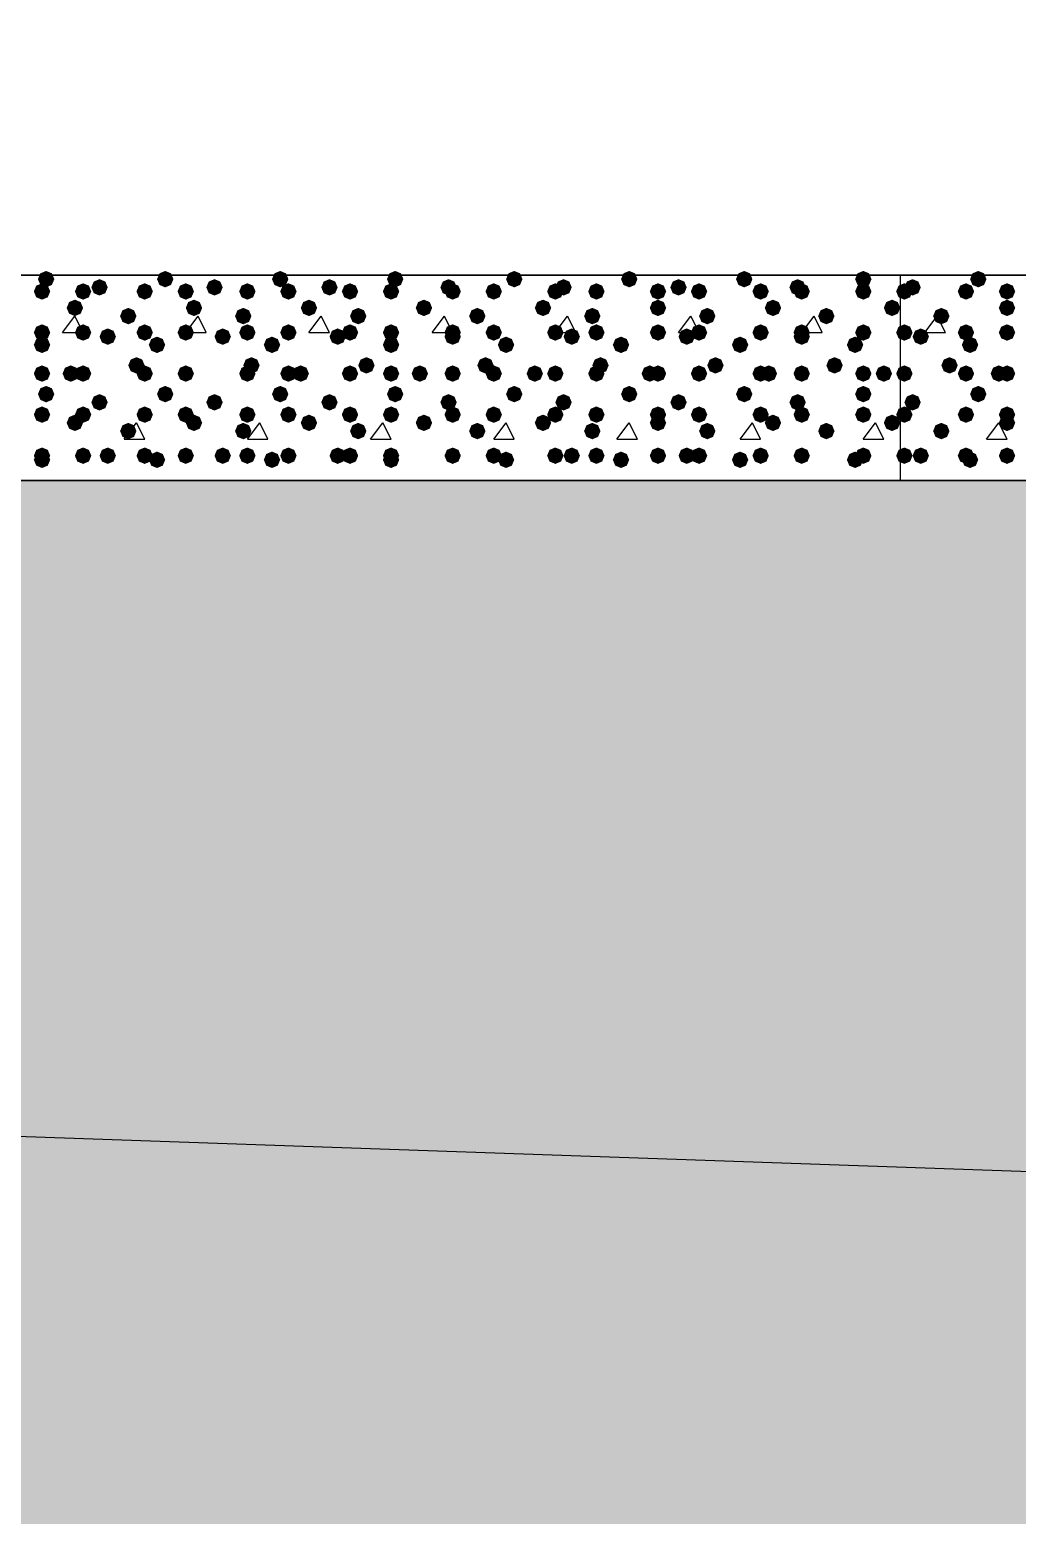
# Model space of a CAD drawing. Header units: millimetres. Extents: x 0 to 420, y 0 to 297.
# Drawn here: x 234.53 to 244.71, y 151.59 to 166.91 of the extents above; entities that cross this region are included whole.
import ezdxf

# ---------------------------------------------------------------- set-up
doc = ezdxf.new("R2010")
doc.units = ezdxf.units.MM
doc.layers.get('0').update_dxf_attribs({"linetype": 'CONTINUOUS'})

msp = doc.modelspace()

# ---------------------------------------------------------------- hatches: boundary and pattern name
at = {"true_color": 0x000008}
for points in [[(234.780667, 164.338), (234.755796, 164.278204), (234.696, 164.253333), (234.636204, 164.278204), (234.611333, 164.338), (234.636204, 164.397796), (234.696, 164.422667), (234.755796, 164.397796)], [(236.008333, 164.338), (235.983462, 164.278204), (235.923667, 164.253333), (235.863871, 164.278204), (235.839, 164.338), (235.863871, 164.397796), (235.923667, 164.422667), (235.983462, 164.397796)], [(237.193667, 164.338), (237.168796, 164.278204), (237.109, 164.253333), (237.049204, 164.278204), (237.024333, 164.338), (237.049204, 164.397796), (237.109, 164.422667), (237.168796, 164.397796)], [(238.379, 164.338), (238.354129, 164.278204), (238.294333, 164.253333), (238.234537, 164.278204), (238.209667, 164.338), (238.234537, 164.397796), (238.294333, 164.422667), (238.354129, 164.397796)], [(239.606667, 164.338), (239.581796, 164.278204), (239.522, 164.253333), (239.462204, 164.278204), (239.437333, 164.338), (239.462204, 164.397796), (239.522, 164.422667), (239.581796, 164.397796)], [(240.792, 164.338), (240.767129, 164.278204), (240.707333, 164.253333), (240.647538, 164.278204), (240.622667, 164.338), (240.647537, 164.397796), (240.707333, 164.422667), (240.767129, 164.397796)], [(241.977333, 164.338), (241.952462, 164.278204), (241.892667, 164.253333), (241.832871, 164.278204), (241.808, 164.338), (241.832871, 164.397796), (241.892667, 164.422667), (241.952462, 164.397796)], [(243.205, 164.338), (243.180129, 164.278204), (243.120333, 164.253333), (243.060538, 164.278204), (243.035667, 164.338), (243.060537, 164.397796), (243.120333, 164.422667), (243.180129, 164.397796)], [(234.738333, 164.211), (234.713462, 164.151204), (234.653667, 164.126333), (234.593871, 164.151204), (234.569, 164.211), (234.593871, 164.270796), (234.653667, 164.295667), (234.713462, 164.270796)], [(235.161667, 164.211), (235.136796, 164.151204), (235.077, 164.126333), (235.017204, 164.151204), (234.992333, 164.211), (235.017204, 164.270796), (235.077, 164.295667), (235.136796, 164.270796)], [(235.331, 164.253333), (235.306129, 164.193537), (235.246333, 164.168667), (235.186538, 164.193537), (235.161667, 164.253333), (235.186537, 164.313129), (235.246333, 164.338), (235.306129, 164.313129)], [(235.796667, 164.211), (235.771796, 164.151204), (235.712, 164.126333), (235.652204, 164.151204), (235.627333, 164.211), (235.652204, 164.270796), (235.712, 164.295667), (235.771796, 164.270796)], [(236.22, 164.211), (236.195129, 164.151204), (236.135333, 164.126333), (236.075538, 164.151204), (236.050667, 164.211), (236.075537, 164.270796), (236.135333, 164.295667), (236.195129, 164.270796)], [(236.516333, 164.253333), (236.491462, 164.193537), (236.431667, 164.168667), (236.371871, 164.193537), (236.347, 164.253333), (236.371871, 164.313129), (236.431667, 164.338), (236.491462, 164.313129)], [(236.855, 164.211), (236.830129, 164.151204), (236.770333, 164.126333), (236.710538, 164.151204), (236.685667, 164.211), (236.710537, 164.270796), (236.770333, 164.295667), (236.830129, 164.270796)], [(237.278333, 164.211), (237.253462, 164.151204), (237.193667, 164.126333), (237.133871, 164.151204), (237.109, 164.211), (237.133871, 164.270796), (237.193667, 164.295667), (237.253462, 164.270796)], [(237.701667, 164.253333), (237.676796, 164.193537), (237.617, 164.168667), (237.557204, 164.193537), (237.532333, 164.253333), (237.557204, 164.313129), (237.617, 164.338), (237.676796, 164.313129)], [(237.913333, 164.211), (237.888463, 164.151204), (237.828667, 164.126333), (237.768871, 164.151204), (237.744, 164.211), (237.768871, 164.270796), (237.828667, 164.295667), (237.888462, 164.270796)], [(238.336667, 164.211), (238.311796, 164.151204), (238.252, 164.126333), (238.192204, 164.151204), (238.167333, 164.211), (238.192204, 164.270796), (238.252, 164.295667), (238.311796, 164.270796)], [(238.929333, 164.253333), (238.904462, 164.193537), (238.844667, 164.168667), (238.784871, 164.193537), (238.76, 164.253333), (238.784871, 164.313129), (238.844667, 164.338), (238.904462, 164.313129)], [(238.971667, 164.211), (238.946796, 164.151204), (238.887, 164.126333), (238.827204, 164.151204), (238.802333, 164.211), (238.827204, 164.270796), (238.887, 164.295667), (238.946796, 164.270796)], [(239.395, 164.211), (239.370129, 164.151204), (239.310333, 164.126333), (239.250538, 164.151204), (239.225667, 164.211), (239.250537, 164.270796), (239.310333, 164.295667), (239.370129, 164.270796)], [(240.03, 164.211), (240.005129, 164.151204), (239.945333, 164.126333), (239.885538, 164.151204), (239.860667, 164.211), (239.885537, 164.270796), (239.945333, 164.295667), (240.005129, 164.270796)], [(240.114667, 164.253333), (240.089796, 164.193537), (240.03, 164.168667), (239.970204, 164.193537), (239.945333, 164.253333), (239.970204, 164.313129), (240.03, 164.338), (240.089796, 164.313129)], [(240.453333, 164.211), (240.428462, 164.151204), (240.368667, 164.126333), (240.308871, 164.151204), (240.284, 164.211), (240.308871, 164.270796), (240.368667, 164.295667), (240.428462, 164.270796)], [(241.088333, 164.211), (241.063462, 164.151204), (241.003667, 164.126333), (240.943871, 164.151204), (240.919, 164.211), (240.943871, 164.270796), (241.003667, 164.295667), (241.063462, 164.270796)], [(241.3, 164.253333), (241.275129, 164.193537), (241.215333, 164.168667), (241.155538, 164.193537), (241.130667, 164.253333), (241.155537, 164.313129), (241.215333, 164.338), (241.275129, 164.313129)], [(241.511667, 164.211), (241.486796, 164.151204), (241.427, 164.126333), (241.367204, 164.151204), (241.342333, 164.211), (241.367204, 164.270796), (241.427, 164.295667), (241.486796, 164.270796)], [(242.146667, 164.211), (242.121796, 164.151204), (242.062, 164.126333), (242.002204, 164.151204), (241.977333, 164.211), (242.002204, 164.270796), (242.062, 164.295667), (242.121796, 164.270796)], [(242.527667, 164.253333), (242.502796, 164.193537), (242.443, 164.168667), (242.383204, 164.193537), (242.358333, 164.253333), (242.383204, 164.313129), (242.443, 164.338), (242.502796, 164.313129)], [(242.57, 164.211), (242.545129, 164.151204), (242.485333, 164.126333), (242.425538, 164.151204), (242.400667, 164.211), (242.425537, 164.270796), (242.485333, 164.295667), (242.545129, 164.270796)], [(243.205, 164.211), (243.180129, 164.151204), (243.120333, 164.126333), (243.060538, 164.151204), (243.035667, 164.211), (243.060537, 164.270796), (243.120333, 164.295667), (243.180129, 164.270796)], [(235.077, 164.041667), (235.052129, 163.981871), (234.992333, 163.957), (234.932538, 163.981871), (234.907667, 164.041667), (234.932537, 164.101462), (234.992333, 164.126333), (235.052129, 164.101463)], [(236.304667, 164.041667), (236.279796, 163.981871), (236.22, 163.957), (236.160204, 163.981871), (236.135333, 164.041667), (236.160204, 164.101462), (236.22, 164.126333), (236.279796, 164.101463)], [(237.49, 164.041667), (237.465129, 163.981871), (237.405333, 163.957), (237.345538, 163.981871), (237.320667, 164.041667), (237.345537, 164.101462), (237.405333, 164.126333), (237.465129, 164.101463)], [(238.675333, 164.041667), (238.650462, 163.981871), (238.590667, 163.957), (238.530871, 163.981871), (238.506, 164.041667), (238.530871, 164.101462), (238.590667, 164.126333), (238.650462, 164.101463)], [(239.903, 164.041667), (239.878129, 163.981871), (239.818333, 163.957), (239.758537, 163.981871), (239.733667, 164.041667), (239.758537, 164.101462), (239.818333, 164.126333), (239.878129, 164.101463)], [(241.088333, 164.041667), (241.063462, 163.981871), (241.003667, 163.957), (240.943871, 163.981871), (240.919, 164.041667), (240.943871, 164.101462), (241.003667, 164.126333), (241.063462, 164.101463)], [(242.273667, 164.041667), (242.248796, 163.981871), (242.189, 163.957), (242.129204, 163.981871), (242.104333, 164.041667), (242.129204, 164.101462), (242.189, 164.126333), (242.248796, 164.101463)], [(243.501333, 164.041667), (243.476462, 163.981871), (243.416667, 163.957), (243.356871, 163.981871), (243.332, 164.041667), (243.356871, 164.101462), (243.416667, 164.126333), (243.476462, 164.101463)], [(235.627333, 163.957), (235.602463, 163.897204), (235.542667, 163.872333), (235.482871, 163.897204), (235.458, 163.957), (235.482871, 164.016796), (235.542667, 164.041667), (235.602462, 164.016796)], [(236.812667, 163.957), (236.787796, 163.897204), (236.728, 163.872333), (236.668204, 163.897204), (236.643333, 163.957), (236.668204, 164.016796), (236.728, 164.041667), (236.787796, 164.016796)], [(237.998, 163.957), (237.973129, 163.897204), (237.913333, 163.872333), (237.853538, 163.897204), (237.828667, 163.957), (237.853537, 164.016796), (237.913333, 164.041667), (237.973129, 164.016796)], [(239.225667, 163.957), (239.200796, 163.897204), (239.141, 163.872333), (239.081204, 163.897204), (239.056333, 163.957), (239.081204, 164.016796), (239.141, 164.041667), (239.200796, 164.016796)], [(240.411, 163.957), (240.386129, 163.897204), (240.326333, 163.872333), (240.266538, 163.897204), (240.241667, 163.957), (240.266537, 164.016796), (240.326333, 164.041667), (240.386129, 164.016796)], [(241.596333, 163.957), (241.571463, 163.897204), (241.511667, 163.872333), (241.451871, 163.897204), (241.427, 163.957), (241.451871, 164.016796), (241.511667, 164.041667), (241.571462, 164.016796)], [(242.824, 163.957), (242.799129, 163.897204), (242.739333, 163.872333), (242.679538, 163.897204), (242.654667, 163.957), (242.679537, 164.016796), (242.739333, 164.041667), (242.799129, 164.016796)], [(234.738333, 163.787667), (234.713462, 163.727871), (234.653667, 163.703), (234.593871, 163.727871), (234.569, 163.787667), (234.593871, 163.847462), (234.653667, 163.872333), (234.713462, 163.847463)], [(234.738333, 163.660667), (234.713462, 163.600871), (234.653667, 163.576), (234.593871, 163.600871), (234.569, 163.660667), (234.593871, 163.720462), (234.653667, 163.745333), (234.713462, 163.720463)], [(235.161667, 163.787667), (235.136796, 163.727871), (235.077, 163.703), (235.017204, 163.727871), (234.992333, 163.787667), (235.017204, 163.847462), (235.077, 163.872333), (235.136796, 163.847463)], [(235.415667, 163.745333), (235.390796, 163.685537), (235.331, 163.660667), (235.271204, 163.685537), (235.246333, 163.745333), (235.271204, 163.805129), (235.331, 163.83), (235.390796, 163.805129)], [(235.796667, 163.787667), (235.771796, 163.727871), (235.712, 163.703), (235.652204, 163.727871), (235.627333, 163.787667), (235.652204, 163.847462), (235.712, 163.872333), (235.771796, 163.847463)], [(235.923667, 163.660667), (235.898796, 163.600871), (235.839, 163.576), (235.779204, 163.600871), (235.754333, 163.660667), (235.779204, 163.720462), (235.839, 163.745333), (235.898796, 163.720463)], [(236.22, 163.787667), (236.195129, 163.727871), (236.135333, 163.703), (236.075538, 163.727871), (236.050667, 163.787667), (236.075537, 163.847462), (236.135333, 163.872333), (236.195129, 163.847463)], [(236.601, 163.745333), (236.576129, 163.685537), (236.516333, 163.660667), (236.456538, 163.685537), (236.431667, 163.745333), (236.456537, 163.805129), (236.516333, 163.83), (236.576129, 163.805129)], [(236.855, 163.787667), (236.830129, 163.727871), (236.770333, 163.703), (236.710538, 163.727871), (236.685667, 163.787667), (236.710537, 163.847462), (236.770333, 163.872333), (236.830129, 163.847463)], [(237.109, 163.660667), (237.084129, 163.600871), (237.024333, 163.576), (236.964538, 163.600871), (236.939667, 163.660667), (236.964537, 163.720462), (237.024333, 163.745333), (237.084129, 163.720463)], [(237.278333, 163.787667), (237.253462, 163.727871), (237.193667, 163.703), (237.133871, 163.727871), (237.109, 163.787667), (237.133871, 163.847462), (237.193667, 163.872333), (237.253462, 163.847463)], [(237.786333, 163.745333), (237.761462, 163.685537), (237.701667, 163.660667), (237.641871, 163.685537), (237.617, 163.745333), (237.641871, 163.805129), (237.701667, 163.83), (237.761462, 163.805129)], [(237.913333, 163.787667), (237.888463, 163.727871), (237.828667, 163.703), (237.768871, 163.727871), (237.744, 163.787667), (237.768871, 163.847462), (237.828667, 163.872333), (237.888462, 163.847463)], [(238.336667, 163.787667), (238.311796, 163.727871), (238.252, 163.703), (238.192204, 163.727871), (238.167333, 163.787667), (238.192204, 163.847462), (238.252, 163.872333), (238.311796, 163.847463)], [(238.336667, 163.660667), (238.311796, 163.600871), (238.252, 163.576), (238.192204, 163.600871), (238.167333, 163.660667), (238.192204, 163.720462), (238.252, 163.745333), (238.311796, 163.720463)], [(238.971667, 163.787667), (238.946796, 163.727871), (238.887, 163.703), (238.827204, 163.727871), (238.802333, 163.787667), (238.827204, 163.847462), (238.887, 163.872333), (238.946796, 163.847463)], [(238.971667, 163.745333), (238.946796, 163.685537), (238.887, 163.660667), (238.827204, 163.685537), (238.802333, 163.745333), (238.827204, 163.805129), (238.887, 163.83), (238.946796, 163.805129)], [(239.395, 163.787667), (239.370129, 163.727871), (239.310333, 163.703), (239.250538, 163.727871), (239.225667, 163.787667), (239.250537, 163.847462), (239.310333, 163.872333), (239.370129, 163.847463)], [(239.522, 163.660667), (239.497129, 163.600871), (239.437333, 163.576), (239.377537, 163.600871), (239.352667, 163.660667), (239.377537, 163.720462), (239.437333, 163.745333), (239.497129, 163.720463)], [(240.03, 163.787667), (240.005129, 163.727871), (239.945333, 163.703), (239.885538, 163.727871), (239.860667, 163.787667), (239.885537, 163.847462), (239.945333, 163.872333), (240.005129, 163.847463)], [(240.199333, 163.745333), (240.174463, 163.685537), (240.114667, 163.660667), (240.054871, 163.685537), (240.03, 163.745333), (240.054871, 163.805129), (240.114667, 163.83), (240.174462, 163.805129)], [(240.453333, 163.787667), (240.428462, 163.727871), (240.368667, 163.703), (240.308871, 163.727871), (240.284, 163.787667), (240.308871, 163.847462), (240.368667, 163.872333), (240.428462, 163.847463)], [(240.707333, 163.660667), (240.682462, 163.600871), (240.622667, 163.576), (240.562871, 163.600871), (240.538, 163.660667), (240.562871, 163.720462), (240.622667, 163.745333), (240.682462, 163.720463)], [(241.088333, 163.787667), (241.063462, 163.727871), (241.003667, 163.703), (240.943871, 163.727871), (240.919, 163.787667), (240.943871, 163.847462), (241.003667, 163.872333), (241.063462, 163.847463)], [(241.384667, 163.745333), (241.359796, 163.685537), (241.3, 163.660667), (241.240204, 163.685537), (241.215333, 163.745333), (241.240204, 163.805129), (241.3, 163.83), (241.359796, 163.805129)], [(241.511667, 163.787667), (241.486796, 163.727871), (241.427, 163.703), (241.367204, 163.727871), (241.342333, 163.787667), (241.367204, 163.847462), (241.427, 163.872333), (241.486796, 163.847463)], [(241.935, 163.660667), (241.910129, 163.600871), (241.850333, 163.576), (241.790538, 163.600871), (241.765667, 163.660667), (241.790537, 163.720462), (241.850333, 163.745333), (241.910129, 163.720463)], [(242.146667, 163.787667), (242.121796, 163.727871), (242.062, 163.703), (242.002204, 163.727871), (241.977333, 163.787667), (242.002204, 163.847462), (242.062, 163.872333), (242.121796, 163.847463)], [(242.57, 163.787667), (242.545129, 163.727871), (242.485333, 163.703), (242.425538, 163.727871), (242.400667, 163.787667), (242.425537, 163.847462), (242.485333, 163.872333), (242.545129, 163.847463)], [(242.57, 163.745333), (242.545129, 163.685537), (242.485333, 163.660667), (242.425538, 163.685537), (242.400667, 163.745333), (242.425537, 163.805129), (242.485333, 163.83), (242.545129, 163.805129)], [(243.120333, 163.660667), (243.095462, 163.600871), (243.035667, 163.576), (242.975871, 163.600871), (242.951, 163.660667), (242.975871, 163.720462), (243.035667, 163.745333), (243.095462, 163.720463)], [(243.205, 163.787667), (243.180129, 163.727871), (243.120333, 163.703), (243.060538, 163.727871), (243.035667, 163.787667), (243.060537, 163.847462), (243.120333, 163.872333), (243.180129, 163.847463)], [(234.738333, 163.364333), (234.713462, 163.304537), (234.653667, 163.279667), (234.593871, 163.304537), (234.569, 163.364333), (234.593871, 163.424129), (234.653667, 163.449), (234.713462, 163.424129)], [(235.034667, 163.364333), (235.009796, 163.304537), (234.95, 163.279667), (234.890204, 163.304537), (234.865333, 163.364333), (234.890204, 163.424129), (234.95, 163.449), (235.009796, 163.424129)], [(235.161667, 163.364333), (235.136796, 163.304537), (235.077, 163.279667), (235.017204, 163.304537), (234.992333, 163.364333), (235.017204, 163.424129), (235.077, 163.449), (235.136796, 163.424129)], [(235.712, 163.449), (235.687129, 163.389204), (235.627333, 163.364333), (235.567537, 163.389204), (235.542667, 163.449), (235.567537, 163.508796), (235.627333, 163.533667), (235.687129, 163.508796)], [(235.796667, 163.364333), (235.771796, 163.304537), (235.712, 163.279667), (235.652204, 163.304537), (235.627333, 163.364333), (235.652204, 163.424129), (235.712, 163.449), (235.771796, 163.424129)], [(236.22, 163.364333), (236.195129, 163.304537), (236.135333, 163.279667), (236.075538, 163.304537), (236.050667, 163.364333), (236.075537, 163.424129), (236.135333, 163.449), (236.195129, 163.424129)], [(236.22, 163.364333), (236.195129, 163.304537), (236.135333, 163.279667), (236.075538, 163.304537), (236.050667, 163.364333), (236.075537, 163.424129), (236.135333, 163.449), (236.195129, 163.424129)], [(236.855, 163.364333), (236.830129, 163.304537), (236.770333, 163.279667), (236.710538, 163.304537), (236.685667, 163.364333), (236.710537, 163.424129), (236.770333, 163.449), (236.830129, 163.424129)], [(236.897333, 163.449), (236.872462, 163.389204), (236.812667, 163.364333), (236.752871, 163.389204), (236.728, 163.449), (236.752871, 163.508796), (236.812667, 163.533667), (236.872462, 163.508796)], [(237.278333, 163.364333), (237.253462, 163.304537), (237.193667, 163.279667), (237.133871, 163.304537), (237.109, 163.364333), (237.133871, 163.424129), (237.193667, 163.449), (237.253462, 163.424129)], [(237.405333, 163.364333), (237.380462, 163.304537), (237.320667, 163.279667), (237.260871, 163.304537), (237.236, 163.364333), (237.260871, 163.424129), (237.320667, 163.449), (237.380462, 163.424129)], [(237.913333, 163.364333), (237.888463, 163.304537), (237.828667, 163.279667), (237.768871, 163.304537), (237.744, 163.364333), (237.768871, 163.424129), (237.828667, 163.449), (237.888462, 163.424129)], [(238.082667, 163.449), (238.057796, 163.389204), (237.998, 163.364333), (237.938204, 163.389204), (237.913333, 163.449), (237.938204, 163.508796), (237.998, 163.533667), (238.057796, 163.508796)], [(238.336667, 163.364333), (238.311796, 163.304537), (238.252, 163.279667), (238.192204, 163.304537), (238.167333, 163.364333), (238.192204, 163.424129), (238.252, 163.449), (238.311796, 163.424129)], [(238.633, 163.364333), (238.608129, 163.304537), (238.548333, 163.279667), (238.488538, 163.304537), (238.463667, 163.364333), (238.488537, 163.424129), (238.548333, 163.449), (238.608129, 163.424129)], [(238.971667, 163.364333), (238.946796, 163.304537), (238.887, 163.279667), (238.827204, 163.304537), (238.802333, 163.364333), (238.827204, 163.424129), (238.887, 163.449), (238.946796, 163.424129)], [(239.310333, 163.449), (239.285462, 163.389204), (239.225667, 163.364333), (239.165871, 163.389204), (239.141, 163.449), (239.165871, 163.508796), (239.225667, 163.533667), (239.285462, 163.508796)], [(239.395, 163.364333), (239.370129, 163.304537), (239.310333, 163.279667), (239.250538, 163.304537), (239.225667, 163.364333), (239.250537, 163.424129), (239.310333, 163.449), (239.370129, 163.424129)], [(239.818333, 163.364333), (239.793462, 163.304537), (239.733667, 163.279667), (239.673871, 163.304537), (239.649, 163.364333), (239.673871, 163.424129), (239.733667, 163.449), (239.793462, 163.424129)], [(240.03, 163.364333), (240.005129, 163.304537), (239.945333, 163.279667), (239.885538, 163.304537), (239.860667, 163.364333), (239.885537, 163.424129), (239.945333, 163.449), (240.005129, 163.424129)], [(240.453333, 163.364333), (240.428462, 163.304537), (240.368667, 163.279667), (240.308871, 163.304537), (240.284, 163.364333), (240.308871, 163.424129), (240.368667, 163.449), (240.428462, 163.424129)], [(240.495667, 163.449), (240.470796, 163.389204), (240.411, 163.364333), (240.351204, 163.389204), (240.326333, 163.449), (240.351204, 163.508796), (240.411, 163.533667), (240.470796, 163.508796)], [(241.003667, 163.364333), (240.978796, 163.304537), (240.919, 163.279667), (240.859204, 163.304537), (240.834333, 163.364333), (240.859204, 163.424129), (240.919, 163.449), (240.978796, 163.424129)], [(241.088333, 163.364333), (241.063462, 163.304537), (241.003667, 163.279667), (240.943871, 163.304537), (240.919, 163.364333), (240.943871, 163.424129), (241.003667, 163.449), (241.063462, 163.424129)], [(241.511667, 163.364333), (241.486796, 163.304537), (241.427, 163.279667), (241.367204, 163.304537), (241.342333, 163.364333), (241.367204, 163.424129), (241.427, 163.449), (241.486796, 163.424129)], [(241.681, 163.449), (241.656129, 163.389204), (241.596333, 163.364333), (241.536538, 163.389204), (241.511667, 163.449), (241.536537, 163.508796), (241.596333, 163.533667), (241.656129, 163.508796)], [(242.146667, 163.364333), (242.121796, 163.304537), (242.062, 163.279667), (242.002204, 163.304537), (241.977333, 163.364333), (242.002204, 163.424129), (242.062, 163.449), (242.121796, 163.424129)], [(242.231333, 163.364333), (242.206462, 163.304537), (242.146667, 163.279667), (242.086871, 163.304537), (242.062, 163.364333), (242.086871, 163.424129), (242.146667, 163.449), (242.206462, 163.424129)], [(242.57, 163.364333), (242.545129, 163.304537), (242.485333, 163.279667), (242.425538, 163.304537), (242.400667, 163.364333), (242.425537, 163.424129), (242.485333, 163.449), (242.545129, 163.424129)], [(242.908667, 163.449), (242.883796, 163.389204), (242.824, 163.364333), (242.764204, 163.389204), (242.739333, 163.449), (242.764204, 163.508796), (242.824, 163.533667), (242.883796, 163.508796)], [(243.205, 163.364333), (243.180129, 163.304537), (243.120333, 163.279667), (243.060538, 163.304537), (243.035667, 163.364333), (243.060537, 163.424129), (243.120333, 163.449), (243.180129, 163.424129)], [(243.416667, 163.364333), (243.391796, 163.304537), (243.332, 163.279667), (243.272204, 163.304537), (243.247333, 163.364333), (243.272204, 163.424129), (243.332, 163.449), (243.391796, 163.424129)], [(234.780667, 163.152667), (234.755796, 163.092871), (234.696, 163.068), (234.636204, 163.092871), (234.611333, 163.152667), (234.636204, 163.212462), (234.696, 163.237333), (234.755796, 163.212463)], [(235.331, 163.068), (235.306129, 163.008204), (235.246333, 162.983333), (235.186538, 163.008204), (235.161667, 163.068), (235.186537, 163.127796), (235.246333, 163.152667), (235.306129, 163.127796)], [(236.008333, 163.152667), (235.983462, 163.092871), (235.923667, 163.068), (235.863871, 163.092871), (235.839, 163.152667), (235.863871, 163.212462), (235.923667, 163.237333), (235.983462, 163.212463)], [(236.516333, 163.068), (236.491462, 163.008204), (236.431667, 162.983333), (236.371871, 163.008204), (236.347, 163.068), (236.371871, 163.127796), (236.431667, 163.152667), (236.491462, 163.127796)], [(237.193667, 163.152667), (237.168796, 163.092871), (237.109, 163.068), (237.049204, 163.092871), (237.024333, 163.152667), (237.049204, 163.212462), (237.109, 163.237333), (237.168796, 163.212463)], [(237.701667, 163.068), (237.676796, 163.008204), (237.617, 162.983333), (237.557204, 163.008204), (237.532333, 163.068), (237.557204, 163.127796), (237.617, 163.152667), (237.676796, 163.127796)], [(238.379, 163.152667), (238.354129, 163.092871), (238.294333, 163.068), (238.234537, 163.092871), (238.209667, 163.152667), (238.234537, 163.212462), (238.294333, 163.237333), (238.354129, 163.212463)], [(238.929333, 163.068), (238.904462, 163.008204), (238.844667, 162.983333), (238.784871, 163.008204), (238.76, 163.068), (238.784871, 163.127796), (238.844667, 163.152667), (238.904462, 163.127796)], [(239.606667, 163.152667), (239.581796, 163.092871), (239.522, 163.068), (239.462204, 163.092871), (239.437333, 163.152667), (239.462204, 163.212462), (239.522, 163.237333), (239.581796, 163.212463)], [(240.114667, 163.068), (240.089796, 163.008204), (240.03, 162.983333), (239.970204, 163.008204), (239.945333, 163.068), (239.970204, 163.127796), (240.03, 163.152667), (240.089796, 163.127796)], [(240.792, 163.152667), (240.767129, 163.092871), (240.707333, 163.068), (240.647538, 163.092871), (240.622667, 163.152667), (240.647537, 163.212462), (240.707333, 163.237333), (240.767129, 163.212463)], [(241.3, 163.068), (241.275129, 163.008204), (241.215333, 162.983333), (241.155538, 163.008204), (241.130667, 163.068), (241.155537, 163.127796), (241.215333, 163.152667), (241.275129, 163.127796)], [(241.977333, 163.152667), (241.952462, 163.092871), (241.892667, 163.068), (241.832871, 163.092871), (241.808, 163.152667), (241.832871, 163.212462), (241.892667, 163.237333), (241.952462, 163.212463)], [(242.527667, 163.068), (242.502796, 163.008204), (242.443, 162.983333), (242.383204, 163.008204), (242.358333, 163.068), (242.383204, 163.127796), (242.443, 163.152667), (242.502796, 163.127796)], [(243.205, 163.152667), (243.180129, 163.092871), (243.120333, 163.068), (243.060538, 163.092871), (243.035667, 163.152667), (243.060537, 163.212462), (243.120333, 163.237333), (243.180129, 163.212463)], [(234.738333, 162.941), (234.713462, 162.881204), (234.653667, 162.856333), (234.593871, 162.881204), (234.569, 162.941), (234.593871, 163.000796), (234.653667, 163.025667), (234.713462, 163.000796)], [(235.161667, 162.941), (235.136796, 162.881204), (235.077, 162.856333), (235.017204, 162.881204), (234.992333, 162.941), (235.017204, 163.000796), (235.077, 163.025667), (235.136796, 163.000796)], [(235.796667, 162.941), (235.771796, 162.881204), (235.712, 162.856333), (235.652204, 162.881204), (235.627333, 162.941), (235.652204, 163.000796), (235.712, 163.025667), (235.771796, 163.000796)], [(236.22, 162.941), (236.195129, 162.881204), (236.135333, 162.856333), (236.075538, 162.881204), (236.050667, 162.941), (236.075537, 163.000796), (236.135333, 163.025667), (236.195129, 163.000796)], [(236.855, 162.941), (236.830129, 162.881204), (236.770333, 162.856333), (236.710538, 162.881204), (236.685667, 162.941), (236.710537, 163.000796), (236.770333, 163.025667), (236.830129, 163.000796)], [(237.278333, 162.941), (237.253462, 162.881204), (237.193667, 162.856333), (237.133871, 162.881204), (237.109, 162.941), (237.133871, 163.000796), (237.193667, 163.025667), (237.253462, 163.000796)], [(237.913333, 162.941), (237.888463, 162.881204), (237.828667, 162.856333), (237.768871, 162.881204), (237.744, 162.941), (237.768871, 163.000796), (237.828667, 163.025667), (237.888462, 163.000796)], [(238.336667, 162.941), (238.311796, 162.881204), (238.252, 162.856333), (238.192204, 162.881204), (238.167333, 162.941), (238.192204, 163.000796), (238.252, 163.025667), (238.311796, 163.000796)], [(238.971667, 162.941), (238.946796, 162.881204), (238.887, 162.856333), (238.827204, 162.881204), (238.802333, 162.941), (238.827204, 163.000796), (238.887, 163.025667), (238.946796, 163.000796)], [(239.395, 162.941), (239.370129, 162.881204), (239.310333, 162.856333), (239.250538, 162.881204), (239.225667, 162.941), (239.250537, 163.000796), (239.310333, 163.025667), (239.370129, 163.000796)], [(240.03, 162.941), (240.005129, 162.881204), (239.945333, 162.856333), (239.885538, 162.881204), (239.860667, 162.941), (239.885537, 163.000796), (239.945333, 163.025667), (240.005129, 163.000796)], [(240.453333, 162.941), (240.428462, 162.881204), (240.368667, 162.856333), (240.308871, 162.881204), (240.284, 162.941), (240.308871, 163.000796), (240.368667, 163.025667), (240.428462, 163.000796)], [(241.088333, 162.941), (241.063462, 162.881204), (241.003667, 162.856333), (240.943871, 162.881204), (240.919, 162.941), (240.943871, 163.000796), (241.003667, 163.025667), (241.063462, 163.000796)], [(241.511667, 162.941), (241.486796, 162.881204), (241.427, 162.856333), (241.367204, 162.881204), (241.342333, 162.941), (241.367204, 163.000796), (241.427, 163.025667), (241.486796, 163.000796)], [(242.146667, 162.941), (242.121796, 162.881204), (242.062, 162.856333), (242.002204, 162.881204), (241.977333, 162.941), (242.002204, 163.000796), (242.062, 163.025667), (242.121796, 163.000796)], [(242.57, 162.941), (242.545129, 162.881204), (242.485333, 162.856333), (242.425538, 162.881204), (242.400667, 162.941), (242.425537, 163.000796), (242.485333, 163.025667), (242.545129, 163.000796)], [(243.205, 162.941), (243.180129, 162.881204), (243.120333, 162.856333), (243.060538, 162.881204), (243.035667, 162.941), (243.060537, 163.000796), (243.120333, 163.025667), (243.180129, 163.000796)], [(235.077, 162.856333), (235.052129, 162.796537), (234.992333, 162.771667), (234.932538, 162.796537), (234.907667, 162.856333), (234.932537, 162.916129), (234.992333, 162.941), (235.052129, 162.916129)], [(235.627333, 162.771667), (235.602463, 162.711871), (235.542667, 162.687), (235.482871, 162.711871), (235.458, 162.771667), (235.482871, 162.831462), (235.542667, 162.856333), (235.602462, 162.831463)], [(236.304667, 162.856333), (236.279796, 162.796537), (236.22, 162.771667), (236.160204, 162.796537), (236.135333, 162.856333), (236.160204, 162.916129), (236.22, 162.941), (236.279796, 162.916129)], [(236.812667, 162.771667), (236.787796, 162.711871), (236.728, 162.687), (236.668204, 162.711871), (236.643333, 162.771667), (236.668204, 162.831462), (236.728, 162.856333), (236.787796, 162.831463)], [(237.49, 162.856333), (237.465129, 162.796537), (237.405333, 162.771667), (237.345538, 162.796537), (237.320667, 162.856333), (237.345537, 162.916129), (237.405333, 162.941), (237.465129, 162.916129)], [(237.998, 162.771667), (237.973129, 162.711871), (237.913333, 162.687), (237.853538, 162.711871), (237.828667, 162.771667), (237.853537, 162.831462), (237.913333, 162.856333), (237.973129, 162.831463)], [(238.675333, 162.856333), (238.650462, 162.796537), (238.590667, 162.771667), (238.530871, 162.796537), (238.506, 162.856333), (238.530871, 162.916129), (238.590667, 162.941), (238.650462, 162.916129)], [(239.225667, 162.771667), (239.200796, 162.711871), (239.141, 162.687), (239.081204, 162.711871), (239.056333, 162.771667), (239.081204, 162.831462), (239.141, 162.856333), (239.200796, 162.831463)], [(239.903, 162.856333), (239.878129, 162.796537), (239.818333, 162.771667), (239.758537, 162.796537), (239.733667, 162.856333), (239.758537, 162.916129), (239.818333, 162.941), (239.878129, 162.916129)], [(240.411, 162.771667), (240.386129, 162.711871), (240.326333, 162.687), (240.266538, 162.711871), (240.241667, 162.771667), (240.266537, 162.831462), (240.326333, 162.856333), (240.386129, 162.831463)], [(241.088333, 162.856333), (241.063462, 162.796537), (241.003667, 162.771667), (240.943871, 162.796537), (240.919, 162.856333), (240.943871, 162.916129), (241.003667, 162.941), (241.063462, 162.916129)], [(241.596333, 162.771667), (241.571463, 162.711871), (241.511667, 162.687), (241.451871, 162.711871), (241.427, 162.771667), (241.451871, 162.831462), (241.511667, 162.856333), (241.571462, 162.831463)], [(242.273667, 162.856333), (242.248796, 162.796537), (242.189, 162.771667), (242.129204, 162.796537), (242.104333, 162.856333), (242.129204, 162.916129), (242.189, 162.941), (242.248796, 162.916129)], [(242.824, 162.771667), (242.799129, 162.711871), (242.739333, 162.687), (242.679538, 162.711871), (242.654667, 162.771667), (242.679537, 162.831462), (242.739333, 162.856333), (242.799129, 162.831463)], [(243.501333, 162.856333), (243.476462, 162.796537), (243.416667, 162.771667), (243.356871, 162.796537), (243.332, 162.856333), (243.356871, 162.916129), (243.416667, 162.941), (243.476462, 162.916129)], [(234.738333, 162.517667), (234.713462, 162.457871), (234.653667, 162.433), (234.593871, 162.457871), (234.569, 162.517667), (234.593871, 162.577462), (234.653667, 162.602333), (234.713462, 162.577463)], [(234.738333, 162.475333), (234.713462, 162.415537), (234.653667, 162.390667), (234.593871, 162.415537), (234.569, 162.475333), (234.593871, 162.535129), (234.653667, 162.56), (234.713462, 162.535129)], [(235.161667, 162.517667), (235.136796, 162.457871), (235.077, 162.433), (235.017204, 162.457871), (234.992333, 162.517667), (235.017204, 162.577462), (235.077, 162.602333), (235.136796, 162.577463)], [(235.415667, 162.517667), (235.390796, 162.457871), (235.331, 162.433), (235.271204, 162.457871), (235.246333, 162.517667), (235.271204, 162.577462), (235.331, 162.602333), (235.390796, 162.577463)], [(235.796667, 162.517667), (235.771796, 162.457871), (235.712, 162.433), (235.652204, 162.457871), (235.627333, 162.517667), (235.652204, 162.577462), (235.712, 162.602333), (235.771796, 162.577463)], [(235.923667, 162.475333), (235.898796, 162.415537), (235.839, 162.390667), (235.779204, 162.415537), (235.754333, 162.475333), (235.779204, 162.535129), (235.839, 162.56), (235.898796, 162.535129)], [(236.22, 162.517667), (236.195129, 162.457871), (236.135333, 162.433), (236.075538, 162.457871), (236.050667, 162.517667), (236.075537, 162.577462), (236.135333, 162.602333), (236.195129, 162.577463)], [(236.601, 162.517667), (236.576129, 162.457871), (236.516333, 162.433), (236.456538, 162.457871), (236.431667, 162.517667), (236.456537, 162.577462), (236.516333, 162.602333), (236.576129, 162.577463)], [(236.855, 162.517667), (236.830129, 162.457871), (236.770333, 162.433), (236.710538, 162.457871), (236.685667, 162.517667), (236.710537, 162.577462), (236.770333, 162.602333), (236.830129, 162.577463)], [(237.109, 162.475333), (237.084129, 162.415537), (237.024333, 162.390667), (236.964538, 162.415537), (236.939667, 162.475333), (236.964537, 162.535129), (237.024333, 162.56), (237.084129, 162.535129)], [(237.278333, 162.517667), (237.253462, 162.457871), (237.193667, 162.433), (237.133871, 162.457871), (237.109, 162.517667), (237.133871, 162.577462), (237.193667, 162.602333), (237.253462, 162.577463)], [(237.786333, 162.517667), (237.761462, 162.457871), (237.701667, 162.433), (237.641871, 162.457871), (237.617, 162.517667), (237.641871, 162.577462), (237.701667, 162.602333), (237.761462, 162.577463)], [(237.913333, 162.517667), (237.888463, 162.457871), (237.828667, 162.433), (237.768871, 162.457871), (237.744, 162.517667), (237.768871, 162.577462), (237.828667, 162.602333), (237.888462, 162.577463)], [(238.336667, 162.517667), (238.311796, 162.457871), (238.252, 162.433), (238.192204, 162.457871), (238.167333, 162.517667), (238.192204, 162.577462), (238.252, 162.602333), (238.311796, 162.577463)], [(238.336667, 162.475333), (238.311796, 162.415537), (238.252, 162.390667), (238.192204, 162.415537), (238.167333, 162.475333), (238.192204, 162.535129), (238.252, 162.56), (238.311796, 162.535129)], [(238.971667, 162.517667), (238.946796, 162.457871), (238.887, 162.433), (238.827204, 162.457871), (238.802333, 162.517667), (238.827204, 162.577462), (238.887, 162.602333), (238.946796, 162.577463)], [(238.971667, 162.517667), (238.946796, 162.457871), (238.887, 162.433), (238.827204, 162.457871), (238.802333, 162.517667), (238.827204, 162.577462), (238.887, 162.602333), (238.946796, 162.577463)], [(239.395, 162.517667), (239.370129, 162.457871), (239.310333, 162.433), (239.250538, 162.457871), (239.225667, 162.517667), (239.250537, 162.577462), (239.310333, 162.602333), (239.370129, 162.577463)], [(239.522, 162.475333), (239.497129, 162.415537), (239.437333, 162.390667), (239.377537, 162.415537), (239.352667, 162.475333), (239.377537, 162.535129), (239.437333, 162.56), (239.497129, 162.535129)], [(240.03, 162.517667), (240.005129, 162.457871), (239.945333, 162.433), (239.885538, 162.457871), (239.860667, 162.517667), (239.885537, 162.577462), (239.945333, 162.602333), (240.005129, 162.577463)], [(240.199333, 162.517667), (240.174463, 162.457871), (240.114667, 162.433), (240.054871, 162.457871), (240.03, 162.517667), (240.054871, 162.577462), (240.114667, 162.602333), (240.174462, 162.577463)], [(240.453333, 162.517667), (240.428462, 162.457871), (240.368667, 162.433), (240.308871, 162.457871), (240.284, 162.517667), (240.308871, 162.577462), (240.368667, 162.602333), (240.428462, 162.577463)], [(240.707333, 162.475333), (240.682462, 162.415537), (240.622667, 162.390667), (240.562871, 162.415537), (240.538, 162.475333), (240.562871, 162.535129), (240.622667, 162.56), (240.682462, 162.535129)], [(241.088333, 162.517667), (241.063462, 162.457871), (241.003667, 162.433), (240.943871, 162.457871), (240.919, 162.517667), (240.943871, 162.577462), (241.003667, 162.602333), (241.063462, 162.577463)], [(241.384667, 162.517667), (241.359796, 162.457871), (241.3, 162.433), (241.240204, 162.457871), (241.215333, 162.517667), (241.240204, 162.577462), (241.3, 162.602333), (241.359796, 162.577463)], [(241.511667, 162.517667), (241.486796, 162.457871), (241.427, 162.433), (241.367204, 162.457871), (241.342333, 162.517667), (241.367204, 162.577462), (241.427, 162.602333), (241.486796, 162.577463)], [(241.935, 162.475333), (241.910129, 162.415537), (241.850333, 162.390667), (241.790538, 162.415537), (241.765667, 162.475333), (241.790537, 162.535129), (241.850333, 162.56), (241.910129, 162.535129)], [(242.146667, 162.517667), (242.121796, 162.457871), (242.062, 162.433), (242.002204, 162.457871), (241.977333, 162.517667), (242.002204, 162.577462), (242.062, 162.602333), (242.121796, 162.577463)], [(242.57, 162.517667), (242.545129, 162.457871), (242.485333, 162.433), (242.425538, 162.457871), (242.400667, 162.517667), (242.425537, 162.577462), (242.485333, 162.602333), (242.545129, 162.577463)], [(242.57, 162.517667), (242.545129, 162.457871), (242.485333, 162.433), (242.425538, 162.457871), (242.400667, 162.517667), (242.425537, 162.577462), (242.485333, 162.602333), (242.545129, 162.577463)], [(243.120333, 162.475333), (243.095462, 162.415537), (243.035667, 162.390667), (242.975871, 162.415537), (242.951, 162.475333), (242.975871, 162.535129), (243.035667, 162.56), (243.095462, 162.535129)], [(243.205, 162.517667), (243.180129, 162.457871), (243.120333, 162.433), (243.060538, 162.457871), (243.035667, 162.517667), (243.060537, 162.577462), (243.120333, 162.602333), (243.180129, 162.577463)]]:
    msp.add_hatch(color=0, dxfattribs=at).paths.add_polyline_path(points, flags=0)
at = {"true_color": 0x000007}
for points in [[(244.390333, 164.338), (244.365462, 164.278204), (244.305667, 164.253333), (244.245871, 164.278204), (244.221, 164.338), (244.245871, 164.397796), (244.305667, 164.422667), (244.365462, 164.397796)], [(243.628333, 164.211), (243.603462, 164.151204), (243.543667, 164.126333), (243.483871, 164.151204), (243.459, 164.211), (243.483871, 164.270796), (243.543667, 164.295667), (243.603462, 164.270796)], [(243.713, 164.253333), (243.688129, 164.193537), (243.628333, 164.168667), (243.568537, 164.193537), (243.543667, 164.253333), (243.568537, 164.313129), (243.628333, 164.338), (243.688129, 164.313129)], [(244.263333, 164.211), (244.238463, 164.151204), (244.178667, 164.126333), (244.118871, 164.151204), (244.094, 164.211), (244.118871, 164.270796), (244.178667, 164.295667), (244.238462, 164.270796)], [(244.686667, 164.211), (244.661796, 164.151204), (244.602, 164.126333), (244.542204, 164.151204), (244.517333, 164.211), (244.542204, 164.270796), (244.602, 164.295667), (244.661796, 164.270796)], [(244.686667, 164.041667), (244.661796, 163.981871), (244.602, 163.957), (244.542204, 163.981871), (244.517333, 164.041667), (244.542204, 164.101462), (244.602, 164.126333), (244.661796, 164.101463)], [(244.009333, 163.957), (243.984463, 163.897204), (243.924667, 163.872333), (243.864871, 163.897204), (243.84, 163.957), (243.864871, 164.016796), (243.924667, 164.041667), (243.984462, 164.016796)], [(243.628333, 163.787667), (243.603462, 163.727871), (243.543667, 163.703), (243.483871, 163.727871), (243.459, 163.787667), (243.483871, 163.847462), (243.543667, 163.872333), (243.603462, 163.847463)], [(243.797667, 163.745333), (243.772796, 163.685537), (243.713, 163.660667), (243.653204, 163.685537), (243.628333, 163.745333), (243.653204, 163.805129), (243.713, 163.83), (243.772796, 163.805129)], [(244.263333, 163.787667), (244.238463, 163.727871), (244.178667, 163.703), (244.118871, 163.727871), (244.094, 163.787667), (244.118871, 163.847462), (244.178667, 163.872333), (244.238462, 163.847463)], [(244.305667, 163.660667), (244.280796, 163.600871), (244.221, 163.576), (244.161204, 163.600871), (244.136333, 163.660667), (244.161204, 163.720462), (244.221, 163.745333), (244.280796, 163.720463)], [(244.686667, 163.787667), (244.661796, 163.727871), (244.602, 163.703), (244.542204, 163.727871), (244.517333, 163.787667), (244.542204, 163.847462), (244.602, 163.872333), (244.661796, 163.847463)], [(243.628333, 163.364333), (243.603462, 163.304537), (243.543667, 163.279667), (243.483871, 163.304537), (243.459, 163.364333), (243.483871, 163.424129), (243.543667, 163.449), (243.603462, 163.424129)], [(244.094, 163.449), (244.069129, 163.389204), (244.009333, 163.364333), (243.949538, 163.389204), (243.924667, 163.449), (243.949537, 163.508796), (244.009333, 163.533667), (244.069129, 163.508796)], [(244.263333, 163.364333), (244.238463, 163.304537), (244.178667, 163.279667), (244.118871, 163.304537), (244.094, 163.364333), (244.118871, 163.424129), (244.178667, 163.449), (244.238462, 163.424129)], [(244.602, 163.364333), (244.577129, 163.304537), (244.517333, 163.279667), (244.457538, 163.304537), (244.432667, 163.364333), (244.457537, 163.424129), (244.517333, 163.449), (244.577129, 163.424129)], [(244.686667, 163.364333), (244.661796, 163.304537), (244.602, 163.279667), (244.542204, 163.304537), (244.517333, 163.364333), (244.542204, 163.424129), (244.602, 163.449), (244.661796, 163.424129)], [(243.713, 163.068), (243.688129, 163.008204), (243.628333, 162.983333), (243.568537, 163.008204), (243.543667, 163.068), (243.568537, 163.127796), (243.628333, 163.152667), (243.688129, 163.127796)], [(244.390333, 163.152667), (244.365462, 163.092871), (244.305667, 163.068), (244.245871, 163.092871), (244.221, 163.152667), (244.245871, 163.212462), (244.305667, 163.237333), (244.365462, 163.212463)], [(243.628333, 162.941), (243.603462, 162.881204), (243.543667, 162.856333), (243.483871, 162.881204), (243.459, 162.941), (243.483871, 163.000796), (243.543667, 163.025667), (243.603462, 163.000796)], [(244.263333, 162.941), (244.238463, 162.881204), (244.178667, 162.856333), (244.118871, 162.881204), (244.094, 162.941), (244.118871, 163.000796), (244.178667, 163.025667), (244.238462, 163.000796)], [(244.686667, 162.941), (244.661796, 162.881204), (244.602, 162.856333), (244.542204, 162.881204), (244.517333, 162.941), (244.542204, 163.000796), (244.602, 163.025667), (244.661796, 163.000796)], [(244.009333, 162.771667), (243.984463, 162.711871), (243.924667, 162.687), (243.864871, 162.711871), (243.84, 162.771667), (243.864871, 162.831462), (243.924667, 162.856333), (243.984462, 162.831463)], [(244.686667, 162.856333), (244.661796, 162.796537), (244.602, 162.771667), (244.542204, 162.796537), (244.517333, 162.856333), (244.542204, 162.916129), (244.602, 162.941), (244.661796, 162.916129)], [(243.628333, 162.517667), (243.603462, 162.457871), (243.543667, 162.433), (243.483871, 162.457871), (243.459, 162.517667), (243.483871, 162.577462), (243.543667, 162.602333), (243.603462, 162.577463)], [(243.797667, 162.517667), (243.772796, 162.457871), (243.713, 162.433), (243.653204, 162.457871), (243.628333, 162.517667), (243.653204, 162.577462), (243.713, 162.602333), (243.772796, 162.577463)], [(244.263333, 162.517667), (244.238463, 162.457871), (244.178667, 162.433), (244.118871, 162.457871), (244.094, 162.517667), (244.118871, 162.577462), (244.178667, 162.602333), (244.238462, 162.577463)], [(244.305667, 162.475333), (244.280796, 162.415537), (244.221, 162.390667), (244.161204, 162.415537), (244.136333, 162.475333), (244.161204, 162.535129), (244.221, 162.56), (244.280796, 162.535129)], [(244.686667, 162.517667), (244.661796, 162.457871), (244.602, 162.433), (244.542204, 162.457871), (244.517333, 162.517667), (244.542204, 162.577462), (244.602, 162.602333), (244.661796, 162.577463)]]:
    msp.add_hatch(color=0, dxfattribs=at).paths.add_polyline_path(points, flags=0)
at = {"true_color": 0x000008}
h = msp.add_hatch(color=0, dxfattribs=at)
h.paths.add_polyline_path([(385.826, 162.263667), (39.708667, 162.263667), (385.826, 150.241)], flags=0)
h.paths.add_polyline_path([(39.708667, 162.263667), (385.826, 150.241), (39.708667, 150.241)], flags=0)

# ---------------------------------------------------------------- linework, layer by layer
at = {"color": 0, "true_color": 0x000007}
for points in [[(38.650333, 185.547), (38.650333, 162.263667), (386.884333, 162.263667), (386.884333, 185.547), (224.409, 185.547), (224.409, 206.756), (201.125667, 206.756), (201.125667, 185.547)], [(38.650333, 185.547), (38.650333, 162.263667), (386.884333, 162.263667), (386.884333, 185.547), (224.409, 185.547), (224.409, 206.756), (201.125667, 206.756), (201.125667, 185.547)], [(243.501333, 164.380333), (243.501333, 162.263667), (245.618, 162.263667), (245.618, 164.380333)]]:
    msp.add_lwpolyline(points, close=True, dxfattribs=at)
at = {"color": 0, "true_color": 0x0000fd}
msp.add_lwpolyline([(40.767, 164.380333), (384.767667, 164.380333), (384.767667, 183.430333), (222.292333, 183.430333), (222.292333, 204.639333), (203.242333, 204.639333), (203.242333, 183.430333), (40.767, 183.430333)], close=True, dxfattribs=at)
at = {"color": 0, "true_color": 0x000007}
for points in [[(243.501333, 164.380333), (224.409, 164.380333)], [(243.755333, 163.787667), (243.882333, 163.957)], [(243.967, 163.787667), (243.882333, 163.957)], [(243.755333, 163.787667), (243.967, 163.787667)], [(244.390333, 162.687), (244.517333, 162.856333)], [(244.602, 162.687), (244.517333, 162.856333)], [(244.390333, 162.687), (244.602, 162.687)], [(224.409, 162.263667), (243.501333, 162.263667)]]:
    msp.add_lwpolyline(points, dxfattribs=at)
at = {"color": 0, "true_color": 0x000008}
for points in [[(234.865333, 163.787667), (234.992333, 163.957)], [(235.077, 163.787667), (234.992333, 163.957)], [(236.135333, 163.787667), (236.262333, 163.957)], [(236.347, 163.787667), (236.262333, 163.957)], [(237.405333, 163.787667), (237.532333, 163.957)], [(237.617, 163.787667), (237.532333, 163.957)], [(238.675333, 163.787667), (238.802333, 163.957)], [(238.887, 163.787667), (238.802333, 163.957)], [(239.945333, 163.787667), (240.072333, 163.957)], [(240.157, 163.787667), (240.072333, 163.957)], [(241.215333, 163.787667), (241.342333, 163.957)], [(241.427, 163.787667), (241.342333, 163.957)], [(242.485333, 163.787667), (242.612333, 163.957)], [(242.697, 163.787667), (242.612333, 163.957)], [(234.865333, 163.787667), (235.077, 163.787667)], [(236.135333, 163.787667), (236.347, 163.787667)], [(237.405333, 163.787667), (237.617, 163.787667)], [(238.675333, 163.787667), (238.887, 163.787667)], [(239.945333, 163.787667), (240.157, 163.787667)], [(241.215333, 163.787667), (241.427, 163.787667)], [(242.485333, 163.787667), (242.697, 163.787667)], [(235.500333, 162.687), (235.627333, 162.856333)], [(235.712, 162.687), (235.627333, 162.856333)], [(236.770333, 162.687), (236.897333, 162.856333)], [(236.982, 162.687), (236.897333, 162.856333)], [(238.040333, 162.687), (238.167333, 162.856333)], [(238.252, 162.687), (238.167333, 162.856333)], [(239.310333, 162.687), (239.437333, 162.856333)], [(239.522, 162.687), (239.437333, 162.856333)], [(240.580333, 162.687), (240.707333, 162.856333)], [(240.792, 162.687), (240.707333, 162.856333)], [(241.850333, 162.687), (241.977333, 162.856333)], [(242.062, 162.687), (241.977333, 162.856333)], [(243.120333, 162.687), (243.247333, 162.856333)], [(243.332, 162.687), (243.247333, 162.856333)], [(235.500333, 162.687), (235.712, 162.687)], [(236.770333, 162.687), (236.982, 162.687)], [(238.040333, 162.687), (238.252, 162.687)], [(239.310333, 162.687), (239.522, 162.687)], [(240.580333, 162.687), (240.792, 162.687)], [(241.850333, 162.687), (242.062, 162.687)], [(243.120333, 162.687), (243.332, 162.687)]]:
    msp.add_lwpolyline(points, dxfattribs=at)
for points in [[(385.826, 162.263667), (39.708667, 162.263667), (385.826, 150.241)], [(39.708667, 162.263667), (385.826, 150.241), (39.708667, 150.241)]]:
    msp.add_lwpolyline(points, close=True, dxfattribs=at)

doc.saveas('drawing.dxf')
